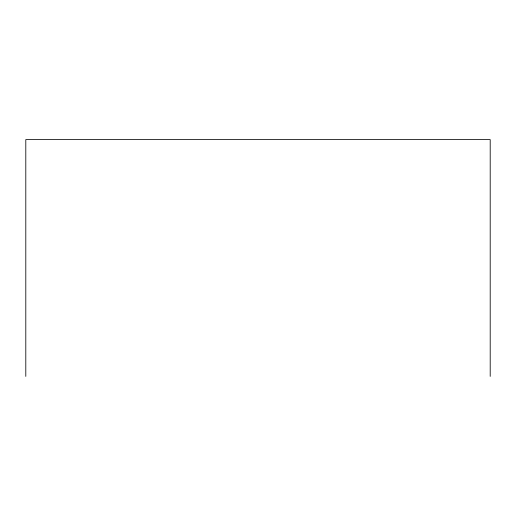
<?xml version="1.0" encoding="UTF-8"?>
<svg xmlns="http://www.w3.org/2000/svg" width="516" height="516" viewBox="0 0 516 516"><rect width="100%" height="100%" fill="white"/><g stroke="black" fill="none" stroke-linecap="round" stroke-linejoin="round"><path stroke-width="0.77" d="M490.2 376.39L490.2 139.61L25.8 139.61L25.8 376.39"/></g></svg>
